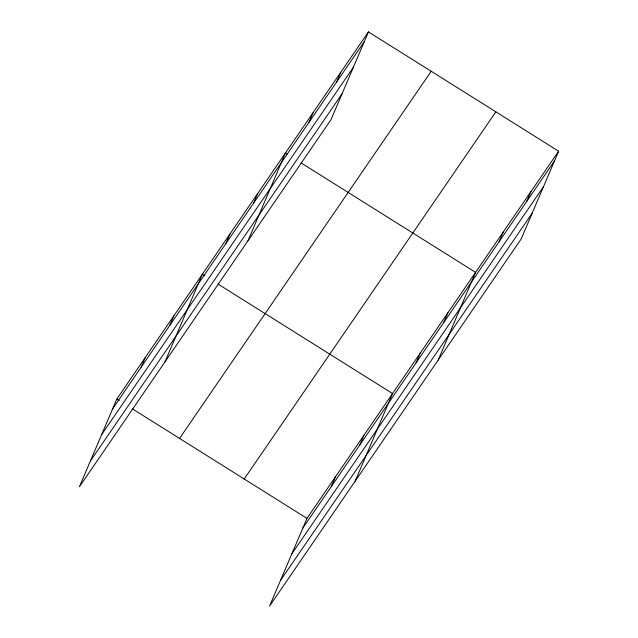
<?xml version="1.0" encoding="UTF-8"?>
<svg xmlns="http://www.w3.org/2000/svg" width="638" height="638" viewBox="0 0 638 638"><rect width="100%" height="100%" fill="white"/><g stroke="black" fill="none" stroke-linecap="round" stroke-linejoin="round"><path stroke-width="0.96" d="M368.445 31.9L116.802 399.069L79.383 486.794L331.026 119.625L368.445 31.9L558.617 151.206L521.198 238.931L269.555 606.1L306.974 518.375L558.617 151.206M141.181 367.169L145.32 357.455M169.7 325.555L173.839 315.842M164.939 361.953L202.358 274.228L204.838 275.783M225.9 243.556L230.039 233.843M253.581 203.163L257.72 193.45M247.983 240.789L285.401 153.064L287.052 154.101M308.944 122.392L313.083 112.679M336.617 81.999L340.764 72.285M331.353 486.475L335.492 476.761M359.872 444.861L364.011 435.148M355.111 481.267L392.537 393.534L218.052 284.07M416.072 362.863L420.211 353.149M443.753 322.469L447.892 312.756M438.154 360.103L475.573 272.37L301.088 162.905M499.115 241.698L503.254 231.985M526.789 201.305L530.936 191.591M112.663 408.775L364.298 41.614M101.681 434.526L353.316 67.357M90.365 461.051L342.008 93.882M179.557 438.434L431.2 71.273M244.218 479.002L495.862 111.833M302.835 528.081L554.47 160.92M291.853 553.832L543.488 186.663M280.537 580.357L532.18 213.188M116.802 399.069L119.282 400.616M132.497 408.91L306.974 518.375"/></g></svg>
